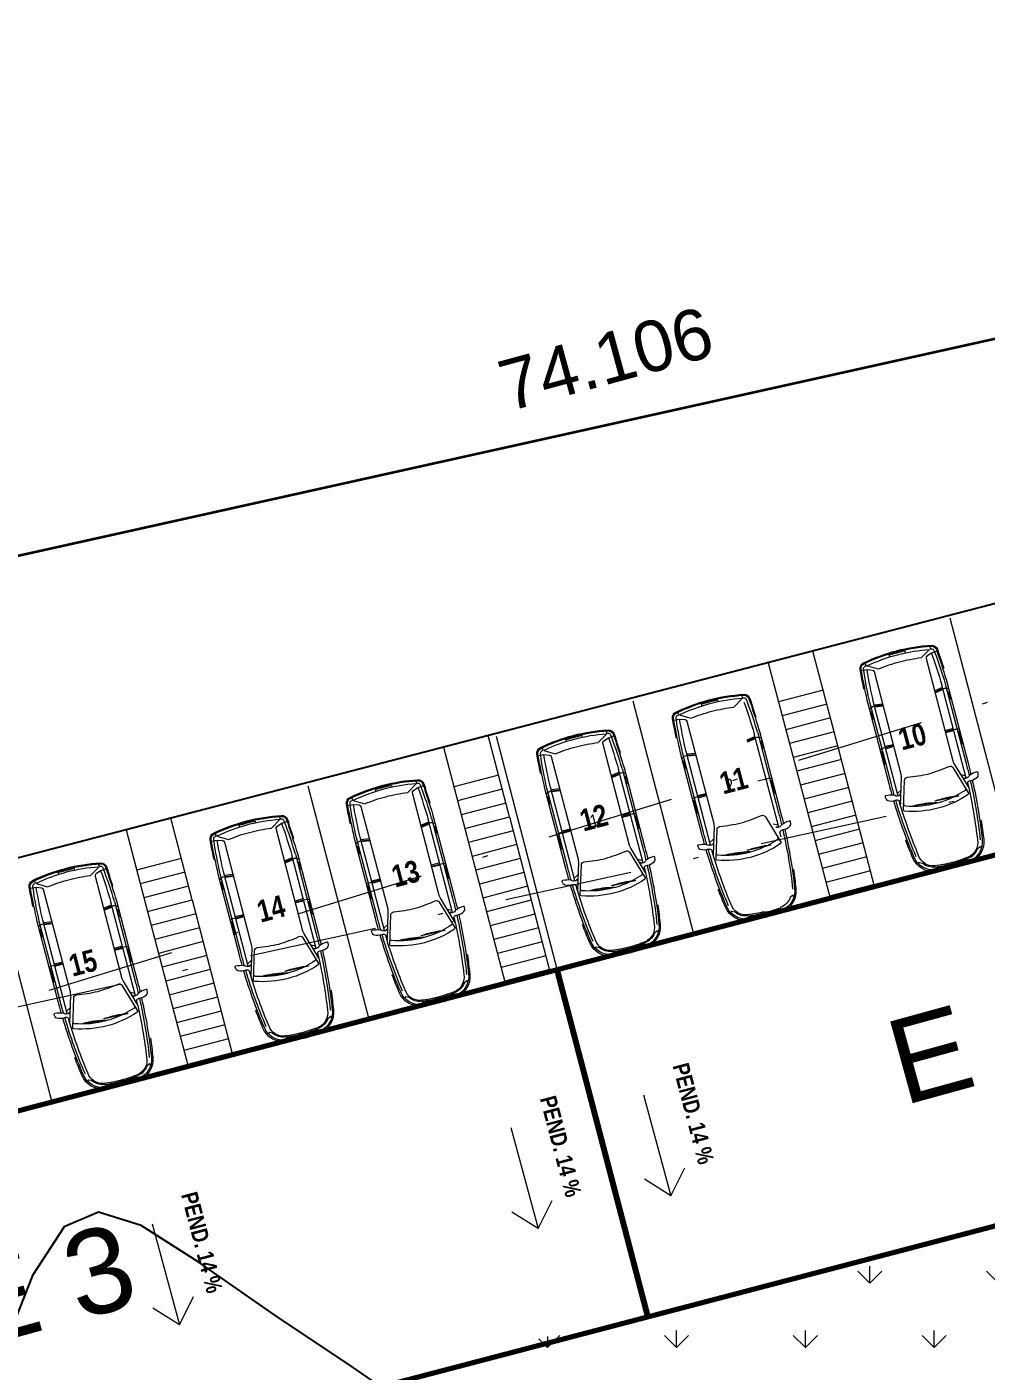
# Model space of a CAD drawing. Header units: metres. Extents: x -899 to -730, y -240 to 6.
# Drawn here: x -796.08 to -777.37, y -160.13 to -133.9 of the extents above; entities that cross this region are included whole.
import ezdxf

# ---------------------------------------------------------------- set-up
doc = ezdxf.new("R2010")
doc.units = ezdxf.units.M
doc.header["$LTSCALE"] = 5
doc.header["$MEASUREMENT"] = 0
doc.linetypes.add('DASHDOT', pattern=[1, 0.5, -0.25, 0, -0.25])
doc.linetypes.add('HIDDEN', pattern=[0.375, 0.25, -0.125])
for name, color, linetype, lineweight in [('A-ANNO-TEXT', 3, 'Continuous', 18), ('A-AREA-PATT', 8, 'Continuous', 18), ('A-FLOR-OVHD', 3, 'HIDDEN', 18), ('U-ANNO-NOTE', 7, 'Continuous', 35), ('U-PARK-MNR', 255, 'Continuous', 13)]:
    doc.layers.add(name, color=color, linetype=linetype, lineweight=lineweight)
for name, color, linetype in [('U-BLDG', 7, 'Continuous'), ('U-GREN', 60, 'Continuous'), ('U-PROP', 1, 'Continuous'), ('U-STRT', 4, 'Continuous'), ('U-TOPO-CURV', 8, 'Continuous')]:
    doc.layers.add(name, color=color, linetype=linetype)
doc.styles.add('E-ARIAL', font='arial.ttf')
doc.styles.add('E-ROMANS', font='romans.shx', dxfattribs={"width": 0.8})

msp = doc.modelspace()

# ---------------------------------------------------------------- hatches: boundary and pattern name
at = {"layer": 'A-AREA-PATT', "linetype": 'DASHDOT'}
h = msp.add_hatch(dxfattribs=at)
h.set_pattern_fill('GRASS', color=256, scale=0.07, style=0)
h.set_pattern_definition([(90, (-133.418, 0), (-1.257235, 1.257235), [0.333375, -2.181095]), (45, (-133.418, 0), (-1.257236, 1.257236), [0.333375, -1.444625]), (135, (-133.418, 0), (-1.257236, -1.257236), [0.333375, -1.444625])])
edge = h.paths.add_edge_path()
edge.add_line((-752.312, -173.159), (-752.517, -173.21))
edge.add_line((-752.517, -173.21), (-757.708, -152.193))
edge.add_line((-757.708, -152.193), (-802.73, -163.774))
edge.add_line((-802.73, -163.774), (-805.665, -152.562))
edge.add_line((-805.665, -152.562), (-808.244, -153.233))
edge.add_line((-808.244, -153.233), (-805.308, -164.449))
edge.add_line((-805.308, -164.449), (-831.621, -171.338))
edge.add_line((-831.621, -171.338), (-825.452, -194.9))
edge.add_line((-825.452, -194.9), (-799.139, -188.011))
edge.add_line((-799.139, -188.011), (-796.191, -199.272))
edge.add_line((-796.191, -199.272), (-793.772, -198.638))
edge.add_line((-793.772, -198.638), (-796.735, -187.32))
edge.add_line((-796.735, -187.32), (-751.702, -175.53))
edge.add_line((-751.702, -175.53), (-752.313, -173.157))

# ---------------------------------------------------------------- linework, layer by layer
at = {"layer": 'A-ANNO-TEXT', "linetype": 'DASHDOT'}
for p, q in [((-784.05, -154.738, 8.83), (-783.518, -156.707, 8.83)), ((-786.64, -155.376, 8.83), (-786.107, -157.345, 8.83)), ((-783.518, -156.707, 8.83), (-783.244, -156.158, 8.83)), ((-783.518, -156.707, 8.83), (-784.034, -156.384, 8.83)), ((-786.107, -157.345, 8.83), (-785.833, -156.796, 8.83)), ((-786.107, -157.345, 8.83), (-786.623, -157.022, 8.83)), ((-793.64, -157.251, 8.83), (-793.108, -159.22, 8.83)), ((-793.108, -159.22, 8.83), (-793.624, -158.897, 8.83)), ((-793.108, -159.22, 8.83), (-792.834, -158.671, 8.83))]:
    msp.add_line(p, q, dxfattribs=at)
at = {"layer": 'A-FLOR-OVHD', "linetype": 'DASHDOT'}
for p, q in [((-749.381, -138.506, 8.83), (-844.468, -167.672, 8.83)), ((-846.519, -164.04, 8.83), (-748.295, -142.493, 8.83))]:
    msp.add_line(p, q, dxfattribs=at)
at = {"layer": 'U-BLDG', "const_width": 0.1, "elevation": 8.83}
for points in [[(-767.013, -147.394), (-765.241, -154.166), (-783.959, -159.066), (-785.732, -152.294)], [(-785.747, -152.298), (-783.975, -159.07), (-802.693, -163.971), (-804.466, -157.199)]]:
    msp.add_lwpolyline(points, close=True, dxfattribs=at)
at = {"layer": 'U-GREN', "ltscale": 15, "elevation": 8.83}
msp.add_lwpolyline([(-752.323, -173.162), (-752.517, -173.21), (-757.338, -154.47), (-757.145, -154.42), (-757.725, -152.198), (-802.693, -163.971), (-805.665, -152.562), (-808.244, -153.233), (-805.258, -164.642), (-831.458, -171.502), (-830.878, -173.762), (-830.684, -173.712), (-825.885, -192.457), (-826.078, -192.507), (-825.452, -194.9), (-799.139, -188.011), (-796.198, -199.244), (-793.78, -198.61), (-796.735, -187.32), (-751.702, -175.53), (-752.323, -173.162)], dxfattribs=at)
at = {"layer": 'U-PARK-MNR'}
for p, q in [((-781.616, -146.306, 8.83), (-781.203, -147.883, 8.83)), ((-780.332, -147.656, 8.83), (-780.745, -146.079, 8.83)), ((-786.668, -149.314, 8.83), (-787.084, -147.728, 8.83)), ((-781.203, -147.883, 8.83), (-780.412, -150.902, 8.83)), ((-779.542, -150.674, 8.83), (-780.332, -147.656, 8.83)), ((-787.955, -147.955, 8.83), (-787.539, -149.542, 8.83)), ((-792.86, -150.935, 8.83), (-793.278, -149.339, 8.83)), ((-787.539, -149.542, 8.83), (-786.668, -149.314, 8.83)), ((-794.149, -149.566, 8.83), (-793.73, -151.163, 8.83)), ((-793.73, -151.163, 8.83), (-792.86, -150.935, 8.83)), ((-793.73, -151.163, 8.83), (-792.94, -154.182, 8.83))]:
    msp.add_line(p, q, dxfattribs=at)
at = {"layer": 'U-PARK-MNR', "elevation": 8.83}
for points in [[(-778.072, -145.431), (-776.881, -149.977)], [(-780.545, -146.843), (-781.415, -147.071)], [(-778.373, -146.854), (-778.218, -146.787)], [(-778.363, -146.893), (-778.207, -146.826)], [(-777.754, -148.559), (-778.231, -146.736)], [(-784.263, -147.051), (-783.073, -151.598)], [(-779.084, -148.907), (-779.561, -147.084)], [(-780.474, -147.114), (-781.344, -147.342)], [(-779.38, -147.117), (-779.548, -147.136)], [(-779.37, -147.156), (-779.538, -147.175)], [(-780.403, -147.385), (-781.274, -147.613)], [(-778.008, -147.588), (-778.168, -147.636)], [(-785.53, -153.069), (-785.657, -152.585), (-786.923, -147.748)], [(-782.032, -147.812), (-781.877, -147.745)], [(-782.022, -147.851), (-781.867, -147.785)], [(-781.414, -149.517), (-781.891, -147.694)], [(-780.332, -147.656), (-781.203, -147.883)], [(-777.996, -147.635), (-778.159, -147.673)], [(-782.744, -149.865), (-783.221, -148.042)], [(-783.04, -148.075), (-783.208, -148.094)], [(-783.029, -148.114), (-783.197, -148.133)], [(-780.261, -147.926), (-781.132, -148.154)], [(-779.338, -147.937), (-779.175, -147.899)], [(-779.326, -147.984), (-779.166, -147.937)], [(-784.061, -150.21), (-784.538, -148.387)], [(-780.19, -148.197), (-781.061, -148.425)], [(-786.881, -148.502), (-787.752, -148.73)], [(-784.68, -148.505), (-784.525, -148.439)], [(-784.67, -148.544), (-784.514, -148.478)], [(-780.119, -148.468), (-780.99, -148.696)], [(-777.862, -148.49), (-777.767, -148.51)], [(-790.6, -148.71), (-789.409, -153.257)], [(-786.81, -148.773), (-787.681, -149.001)], [(-785.391, -150.558), (-785.868, -148.735)], [(-785.687, -148.768), (-785.855, -148.787)], [(-785.677, -148.808), (-785.845, -148.826)], [(-782.998, -148.895), (-782.835, -148.857)], [(-782.986, -148.942), (-782.825, -148.895)], [(-780.048, -148.739), (-780.919, -148.967)], [(-779.024, -148.794), (-779.097, -148.859)], [(-786.739, -149.044), (-787.61, -149.272)], [(-779.977, -149.01), (-780.848, -149.238)], [(-788.395, -149.477), (-788.24, -149.411)], [(-788.385, -149.516), (-788.23, -149.45)], [(-787.776, -151.182), (-788.254, -149.36)], [(-786.668, -149.314), (-785.878, -152.333)], [(-784.315, -149.24), (-784.475, -149.287)], [(-784.303, -149.286), (-784.466, -149.324)], [(-781.521, -149.448), (-781.426, -149.468)], [(-779.906, -149.281), (-780.777, -149.509)], [(-789.106, -151.531), (-789.584, -149.708)], [(-787.539, -149.542), (-786.749, -152.561)], [(-786.597, -149.585), (-787.468, -149.813)], [(-785.646, -149.588), (-785.483, -149.55)], [(-785.633, -149.635), (-785.473, -149.588)], [(-781.363, -149.707), (-781.389, -149.611)], [(-779.836, -149.552), (-780.706, -149.78)], [(-789.402, -149.741), (-789.57, -149.76)], [(-789.392, -149.78), (-789.56, -149.799)], [(-786.527, -149.856), (-787.397, -150.084)], [(-782.684, -149.752), (-782.756, -149.817)], [(-779.765, -149.822), (-780.635, -150.05)], [(-793.072, -150.123), (-793.943, -150.351)], [(-791.056, -150.174), (-790.9, -150.108)], [(-791.045, -150.213), (-790.89, -150.147)], [(-790.437, -151.879), (-790.914, -150.056)], [(-788.03, -150.212), (-788.191, -150.259)], [(-786.456, -150.127), (-787.326, -150.355)], [(-784.169, -150.141), (-784.074, -150.162)], [(-779.694, -150.093), (-780.564, -150.321)], [(-796.791, -150.331), (-795.6, -154.878)], [(-793.002, -150.394), (-793.872, -150.622)], [(-791.767, -152.227), (-792.244, -150.405)], [(-792.063, -150.438), (-792.231, -150.456)], [(-792.052, -150.477), (-792.22, -150.495)], [(-788.018, -150.259), (-788.181, -150.297)], [(-786.385, -150.398), (-787.255, -150.626)], [(-785.331, -150.445), (-785.404, -150.51)], [(-779.623, -150.364), (-780.493, -150.592)], [(-792.931, -150.665), (-793.801, -150.892)], [(-789.361, -150.561), (-789.198, -150.523)], [(-789.348, -150.607), (-789.188, -150.56)], [(-786.314, -150.669), (-787.184, -150.897)], [(-779.552, -150.635), (-780.423, -150.863)], [(-794.587, -151.098), (-794.431, -151.032)], [(-793.968, -152.803), (-794.445, -150.981)], [(-792.86, -150.935), (-792.07, -153.954)], [(-790.69, -150.909), (-790.851, -150.956)], [(-790.678, -150.956), (-790.841, -150.993)], [(-786.243, -150.94), (-787.114, -151.168)], [(-794.576, -151.137), (-794.421, -151.071)], [(-792.789, -151.206), (-793.659, -151.434)], [(-792.021, -151.257), (-791.858, -151.22)], [(-792.009, -151.304), (-791.848, -151.257)], [(-787.884, -151.114), (-787.789, -151.134)], [(-786.172, -151.211), (-787.043, -151.438)], [(-795.298, -153.152), (-795.775, -151.329)], [(-795.594, -151.362), (-795.762, -151.381)], [(-795.583, -151.401), (-795.751, -151.42)], [(-792.718, -151.477), (-793.589, -151.705)], [(-789.046, -151.418), (-789.119, -151.483)], [(-786.101, -151.481), (-786.972, -151.709)], [(-792.647, -151.748), (-793.518, -151.976)], [(-790.544, -151.81), (-790.449, -151.831)], [(-786.03, -151.752), (-786.901, -151.98)], [(-794.221, -151.833), (-794.382, -151.88)], [(-794.209, -151.88), (-794.372, -151.918)], [(-792.576, -152.019), (-793.447, -152.247)], [(-785.959, -152.023), (-786.83, -152.251)], [(-795.552, -152.182), (-795.389, -152.144)], [(-795.54, -152.228), (-795.379, -152.181)], [(-792.505, -152.29), (-793.376, -152.518)], [(-791.707, -152.115), (-791.78, -152.179)], [(-785.888, -152.294), (-786.759, -152.522)], [(-792.434, -152.561), (-793.305, -152.789)], [(-794.075, -152.735), (-793.98, -152.755)], [(-792.363, -152.831), (-793.234, -153.059)], [(-795.238, -153.039), (-795.311, -153.104)], [(-793.918, -152.994), (-793.943, -152.898)], [(-792.292, -153.102), (-793.163, -153.33)], [(-795.248, -153.342), (-795.273, -153.246)], [(-792.221, -153.373), (-793.092, -153.601)], [(-792.151, -153.644), (-793.021, -153.872)], [(-792.08, -153.915), (-792.95, -154.143)]]:
    msp.add_lwpolyline(points, dxfattribs=at)
for points in [[(-779.813, -146.51), (-779.825, -146.44, -0.33391), (-779.759, -146.311, -0.049233), (-779.115, -146.073, -0.049233), (-778.437, -145.965, -0.33391), (-778.317, -146.045), (-778.293, -146.112)], [(-779.2, -148.89, -0.004497), (-779.26, -148.668), (-779.668, -147.112, -0.008757), (-779.793, -146.507), (-779.806, -146.436, -0.33391), (-779.751, -146.329, -0.049233), (-779.11, -146.092, -0.049233), (-778.436, -145.985, -0.33391), (-778.336, -146.052), (-778.312, -146.119, -0.008757), (-778.125, -146.708), (-777.718, -148.264, -0.004497), (-777.661, -148.487)], [(-778.465, -145.989), (-778.458, -146.039, -0.001846), (-778.433, -146.037, -0.337483), (-778.383, -146.07, -0.000346), (-778.372, -146.098, -0.024357), (-778.163, -146.719)], [(-779.629, -147.103, -0.024357), (-779.751, -146.459, -0.000346), (-779.756, -146.429, -0.337483), (-779.728, -146.376, -0.001846), (-779.705, -146.365), (-779.724, -146.319)], [(-779.248, -146.194), (-779.26, -146.156, -0.011619), (-779.105, -146.112, -0.011619), (-778.949, -146.075), (-778.941, -146.114)], [(-778.325, -146.081), (-778.431, -146.119), (-778.522, -146.18, 0.318175), (-778.538, -146.224), (-778.015, -148.221, 0.07261), (-777.993, -148.274), (-777.704, -148.749)], [(-778.431, -146.119, -0.013486), (-778.231, -146.739)], [(-778.293, -146.113, -0.004489), (-778.194, -146.414), (-778.214, -146.42)], [(-779.732, -146.818), (-779.751, -146.822, -0.004489), (-779.813, -146.511)], [(-779.035, -149.097), (-779.016, -148.542, 0.07261), (-779.022, -148.485), (-779.545, -146.487, 0.318175), (-779.581, -146.457), (-779.689, -146.448), (-779.8, -146.468)], [(-779.561, -147.087, -0.013486), (-779.689, -146.448)], [(-778.368, -146.873), (-778.212, -146.807, -0.193782), (-778.097, -146.816)], [(-778.164, -146.718), (-777.756, -148.274, -0.004782), (-777.697, -148.511)], [(-783.472, -147.468), (-783.485, -147.398, -0.33391), (-783.419, -147.27, -0.049233), (-782.775, -147.031, -0.049233), (-782.097, -146.923, -0.33391), (-781.976, -147.003), (-781.953, -147.071)], [(-782.859, -149.848, -0.004497), (-782.92, -149.626), (-783.327, -148.07, -0.008757), (-783.453, -147.465), (-783.465, -147.394, -0.33391), (-783.41, -147.287, -0.049233), (-782.77, -147.051, -0.049233), (-782.096, -146.943, -0.33391), (-781.995, -147.01), (-781.971, -147.077, -0.008757), (-781.784, -147.666), (-781.377, -149.222, -0.004497), (-781.321, -149.445)], [(-782.907, -147.152), (-782.919, -147.114, -0.011619), (-782.765, -147.07, -0.011619), (-782.608, -147.033), (-782.6, -147.072)], [(-781.823, -147.677, 0.024357), (-782.032, -147.056, 0.000346), (-782.042, -147.028, 0.337483), (-782.093, -146.995, 0.001846), (-782.118, -146.997), (-782.124, -146.947)], [(-782.091, -147.077, -0.013486), (-781.89, -147.697)], [(-781.873, -147.378), (-781.854, -147.372, 0.004489), (-781.952, -147.071)], [(-779.158, -148.893, -0.004782), (-779.222, -148.658), (-779.629, -147.102)], [(-778.045, -147.014), (-778.05, -147.015, -0.414214), (-778.068, -147.005), (-778.098, -146.889, -0.414214), (-778.088, -146.87), (-778.083, -146.869)], [(-783.288, -148.061, -0.024357), (-783.41, -147.417, -0.000346), (-783.415, -147.388, -0.337483), (-783.387, -147.334, -0.001846), (-783.365, -147.323), (-783.383, -147.277)], [(-779.375, -147.137), (-779.543, -147.155, 0.193782), (-779.64, -147.219)], [(-779.588, -147.418), (-779.583, -147.417, 0.414214), (-779.572, -147.398), (-779.603, -147.282, 0.414214), (-779.621, -147.272), (-779.626, -147.273)], [(-786.12, -148.162), (-786.132, -148.091, -0.33391), (-786.067, -147.963, -0.049233), (-785.423, -147.724, -0.049233), (-784.744, -147.617, -0.33391), (-784.624, -147.696), (-784.6, -147.764)], [(-783.391, -147.776), (-783.411, -147.78, -0.004489), (-783.472, -147.469)], [(-783.46, -147.426), (-783.349, -147.406), (-783.24, -147.416, -0.318175), (-783.205, -147.445), (-782.682, -149.443, -0.07261), (-782.675, -149.5), (-782.694, -150.055), (-782.719, -149.959)], [(-783.22, -148.045, -0.013486), (-783.349, -147.406)], [(-778.164, -147.654), (-778.002, -147.612, -0.092017), (-777.892, -147.6)], [(-785.507, -150.541, -0.004497), (-785.568, -150.319), (-785.975, -148.763, -0.008757), (-786.1, -148.158), (-786.113, -148.088, -0.33391), (-786.058, -147.981, -0.049233), (-785.418, -147.744, -0.049233), (-784.743, -147.637, -0.33391), (-784.643, -147.703), (-784.619, -147.77, -0.008757), (-784.432, -148.359), (-784.025, -149.915, -0.004497), (-783.968, -150.138)], [(-785.555, -147.846), (-785.567, -147.807, -0.011619), (-785.412, -147.763, -0.011619), (-785.256, -147.726), (-785.248, -147.765)], [(-784.036, -150.304), (-784.011, -150.4), (-784.3, -149.925, -0.07261), (-784.322, -149.872), (-784.845, -147.875, -0.318175), (-784.829, -147.832), (-784.738, -147.77), (-784.632, -147.733)], [(-784.47, -148.371, 0.024357), (-784.679, -147.749, 0.000346), (-784.69, -147.721, 0.337483), (-784.74, -147.688, 0.001846), (-784.766, -147.69), (-784.772, -147.641)], [(-784.738, -147.77, -0.013486), (-784.538, -148.39)], [(-784.521, -148.072), (-784.502, -148.066, 0.004489), (-784.6, -147.764)], [(-782.027, -147.831), (-781.872, -147.765, -0.193782), (-781.756, -147.774)], [(-781.823, -147.676), (-781.416, -149.232, -0.004782), (-781.356, -149.469)], [(-781.704, -147.972), (-781.709, -147.973, -0.414214), (-781.727, -147.963), (-781.758, -147.847, -0.414214), (-781.747, -147.828), (-781.742, -147.827)], [(-777.816, -147.889), (-777.821, -147.89, -0.414214), (-777.839, -147.879), (-777.897, -147.658, -0.414214), (-777.886, -147.64), (-777.881, -147.639)], [(-786.107, -148.119), (-785.997, -148.1), (-785.888, -148.109, -0.318175), (-785.852, -148.138), (-785.329, -150.136, -0.07261), (-785.323, -150.193), (-785.342, -150.749), (-785.367, -150.653)], [(-785.936, -148.754, -0.024357), (-786.058, -148.11, -0.000346), (-786.063, -148.081, -0.337483), (-786.035, -148.027, -0.001846), (-786.012, -148.016), (-786.031, -147.97)], [(-785.868, -148.739, -0.013486), (-785.997, -148.1)], [(-783.299, -148.177, -0.193782), (-783.202, -148.113), (-783.034, -148.095)], [(-782.817, -149.851, -0.004782), (-782.881, -149.616), (-783.288, -148.06)], [(-779.434, -148.004, -0.092017), (-779.332, -147.96), (-779.171, -147.918)], [(-779.424, -148.042), (-779.419, -148.041, -0.414214), (-779.401, -148.052), (-779.343, -148.273, -0.414214), (-779.354, -148.292), (-779.359, -148.293)], [(-786.039, -148.469), (-786.058, -148.473, -0.004489), (-786.12, -148.162)], [(-784.471, -148.37), (-784.063, -149.925, -0.004782), (-784.004, -150.162)], [(-783.247, -148.376), (-783.242, -148.375, 0.414214), (-783.231, -148.356), (-783.262, -148.24, 0.414214), (-783.28, -148.23), (-783.285, -148.231)], [(-778.305, -149.146, -0.081313), (-778.959, -149.203, -0.39897), (-778.977, -149.183), (-778.958, -148.6, -0.386285), (-778.901, -148.542, 0.028833), (-778.487, -148.474, 0.028833), (-778.092, -148.33, -0.386285), (-778.015, -148.353), (-777.712, -148.851, -0.39897), (-777.718, -148.878, -0.085834), (-778.305, -149.146)], [(-789.835, -149.134), (-789.847, -149.064, -0.33391), (-789.782, -148.935, -0.049233), (-789.138, -148.697, -0.049233), (-788.459, -148.589, -0.33391), (-788.339, -148.669), (-788.315, -148.736)], [(-789.222, -151.514, -0.004497), (-789.283, -151.292), (-789.69, -149.736, -0.008757), (-789.815, -149.131), (-789.828, -149.06, -0.33391), (-789.773, -148.953, -0.049233), (-789.133, -148.716, -0.049233), (-788.458, -148.609, -0.33391), (-788.358, -148.676), (-788.334, -148.743, -0.008757), (-788.147, -149.332), (-787.74, -150.888, -0.004497), (-787.684, -151.111)], [(-788.186, -149.343, 0.024357), (-788.395, -148.722, 0.000346), (-788.405, -148.694, 0.337483), (-788.455, -148.661, 0.001846), (-788.481, -148.663), (-788.487, -148.613)], [(-784.675, -148.524), (-784.52, -148.458, -0.193782), (-784.404, -148.467)], [(-784.352, -148.665), (-784.357, -148.667, -0.414214), (-784.375, -148.656), (-784.405, -148.54, -0.414214), (-784.395, -148.522), (-784.39, -148.52)], [(-781.823, -148.612), (-781.661, -148.57, -0.092017), (-781.551, -148.558)], [(-781.475, -148.847), (-781.48, -148.848, -0.414214), (-781.498, -148.838), (-781.556, -148.616, -0.414214), (-781.546, -148.598), (-781.541, -148.597)], [(-777.635, -148.597, -0.030512), (-777.443, -149.759, -0.333012), (-777.686, -150.173, -0.035089), (-778.013, -150.283, -0.035089), (-778.353, -150.347, -0.333012), (-778.767, -150.106, -0.030512), (-779.169, -148.999)], [(-777.729, -148.653), (-777.704, -148.749, -0.024392), (-777.536, -149.764, -0.355184), (-777.714, -150.098, -0.035364), (-778.033, -150.206)], [(-777.725, -148.688, 0.000174), (-777.729, -148.673, -0.346455), (-777.702, -148.617), (-777.695, -148.614, -0.073812), (-777.667, -148.605, 0.148415), (-777.535, -148.538, 0.230944), (-777.519, -148.497), (-777.523, -148.454, 0.474401), (-777.549, -148.437, 0.077882), (-777.686, -148.503, 0.179061), (-777.706, -148.524, -0.20076), (-777.734, -148.551), (-777.771, -148.565, -0.386037), (-777.808, -148.55)], [(-777.674, -148.606, -0.030527), (-777.482, -149.764)], [(-789.27, -148.818), (-789.282, -148.78, -0.011619), (-789.128, -148.736, -0.011619), (-788.971, -148.699), (-788.963, -148.738)], [(-787.751, -151.277), (-787.726, -151.373), (-788.015, -150.898, -0.07261), (-788.037, -150.845), (-788.56, -148.847, -0.318175), (-788.544, -148.804), (-788.453, -148.743), (-788.348, -148.705)], [(-788.453, -148.743, -0.013486), (-788.253, -149.363)], [(-788.236, -149.044), (-788.217, -149.038, 0.004489), (-788.315, -148.737)], [(-785.947, -148.871, -0.193782), (-785.85, -148.807), (-785.682, -148.788)], [(-785.465, -150.545, -0.004782), (-785.529, -150.309), (-785.936, -148.753)], [(-785.895, -149.069), (-785.89, -149.068, 0.414214), (-785.879, -149.05), (-785.91, -148.934, 0.414214), (-785.928, -148.923), (-785.933, -148.924)], [(-783.094, -148.962, -0.092017), (-782.992, -148.918), (-782.83, -148.876)], [(-779.041, -148.873, -0.386037), (-779.067, -148.904), (-779.106, -148.91, -0.20076), (-779.143, -148.9, 0.179061), (-779.171, -148.892, 0.077882), (-779.323, -148.901, 0.474401), (-779.337, -148.929), (-779.319, -148.969, 0.230944), (-779.286, -148.997, 0.148415), (-779.137, -148.99, -0.073812), (-779.109, -148.984), (-779.101, -148.984, -0.346455), (-779.05, -149.019, 0.000174), (-779.046, -149.034)], [(-778.01, -148.932, -0.047678), (-778.331, -149.049)], [(-777.769, -148.758, -0.399668), (-777.778, -148.798, -0.029207), (-777.958, -148.905)], [(-777.751, -148.727, -0.000015), (-777.751, -148.729)], [(-789.754, -149.442), (-789.773, -149.446, -0.004489), (-789.835, -149.135)], [(-789.822, -149.091), (-789.712, -149.072), (-789.603, -149.081, -0.318175), (-789.567, -149.111), (-789.044, -151.109, -0.07261), (-789.038, -151.166), (-789.057, -151.721), (-789.082, -151.625)], [(-789.651, -149.727, -0.024357), (-789.773, -149.083, -0.000346), (-789.778, -149.053, -0.337483), (-789.75, -149, -0.001846), (-789.727, -148.989), (-789.746, -148.943)], [(-789.583, -149.711, -0.013486), (-789.712, -149.072)], [(-783.018, -149.251), (-783.013, -149.25, 0.414214), (-783.002, -149.231), (-783.06, -149.01, 0.414214), (-783.079, -148.999), (-783.084, -149)], [(-778.73, -150.091, -0.030527), (-779.131, -148.988)], [(-778.034, -150.206, -0.035364), (-778.365, -150.268, -0.355184), (-778.684, -150.065, -0.024392), (-779.035, -149.097), (-779.06, -149.001)], [(-779.003, -149.057, -0.000015), (-779.004, -149.055)], [(-778.33, -149.049, -0.086771), (-778.946, -149.104, -0.399668), (-778.974, -149.073)], [(-792.496, -149.831), (-792.508, -149.76, -0.33391), (-792.442, -149.632, -0.049233), (-791.798, -149.394, -0.049233), (-791.12, -149.286, -0.33391), (-791, -149.365), (-790.976, -149.433)], [(-791.883, -152.21, -0.004497), (-791.943, -151.988), (-792.35, -150.432, -0.008757), (-792.476, -149.827), (-792.488, -149.757, -0.33391), (-792.433, -149.65, -0.049233), (-791.793, -149.413, -0.049233), (-791.119, -149.306, -0.33391), (-791.018, -149.372), (-790.995, -149.44, -0.008757), (-790.807, -150.029), (-790.4, -151.584, -0.004497), (-790.344, -151.808)], [(-791.93, -149.515), (-791.942, -149.476, -0.011619), (-791.788, -149.432, -0.011619), (-791.632, -149.395), (-791.623, -149.434)], [(-790.412, -151.973), (-790.387, -152.069), (-790.675, -151.595, -0.07261), (-790.698, -151.541), (-791.221, -149.544, -0.318175), (-791.204, -149.501), (-791.114, -149.439), (-791.008, -149.402)], [(-790.846, -150.04, 0.024357), (-791.055, -149.419, 0.000346), (-791.065, -149.39, 0.337483), (-791.116, -149.357, 0.001846), (-791.141, -149.359), (-791.147, -149.31)], [(-791.114, -149.439, -0.013486), (-790.913, -150.06)], [(-790.896, -149.741), (-790.877, -149.735, 0.004489), (-790.976, -149.433)], [(-788.39, -149.497), (-788.235, -149.431, -0.193782), (-788.119, -149.439)], [(-788.186, -149.342), (-787.779, -150.898, -0.004782), (-787.719, -151.135)], [(-784.471, -149.305), (-784.309, -149.263, -0.092017), (-784.199, -149.251)], [(-784.123, -149.54), (-784.128, -149.541, -0.414214), (-784.146, -149.531), (-784.204, -149.309, -0.414214), (-784.193, -149.291), (-784.188, -149.29)], [(-781.964, -150.104, -0.081313), (-782.619, -150.161, -0.39897), (-782.637, -150.141), (-782.617, -149.558, -0.386285), (-782.561, -149.5, 0.028833), (-782.146, -149.432, 0.028833), (-781.752, -149.288, -0.386285), (-781.674, -149.311), (-781.371, -149.81, -0.39897), (-781.377, -149.836, -0.085834), (-781.965, -150.104)], [(-781.385, -149.646, 0.000174), (-781.388, -149.632, -0.346455), (-781.362, -149.576), (-781.355, -149.572, -0.073812), (-781.327, -149.563, 0.148415), (-781.194, -149.496, 0.230944), (-781.179, -149.455), (-781.183, -149.412, 0.474401), (-781.208, -149.395, 0.077882), (-781.345, -149.461, 0.179061), (-781.365, -149.482, -0.20076), (-781.393, -149.509), (-781.43, -149.523, -0.386037), (-781.468, -149.508)], [(-777.494, -149.389), (-777.461, -149.384, -0.008677), (-777.413, -149.756, -0.333012), (-777.674, -150.2, -0.035089), (-778.006, -150.312)], [(-792.311, -150.423, -0.024357), (-792.433, -149.779, -0.000346), (-792.438, -149.75, -0.337483), (-792.411, -149.696, -0.001846), (-792.388, -149.685), (-792.406, -149.639)], [(-789.18, -151.517, -0.004782), (-789.244, -151.282), (-789.651, -149.726)], [(-788.067, -149.638), (-788.072, -149.639, -0.414214), (-788.09, -149.629), (-788.121, -149.512, -0.414214), (-788.11, -149.494), (-788.105, -149.493)], [(-785.741, -149.655, -0.092017), (-785.639, -149.611), (-785.478, -149.569)], [(-785.666, -149.944), (-785.661, -149.943, 0.414214), (-785.65, -149.925), (-785.708, -149.703, 0.414214), (-785.726, -149.692), (-785.731, -149.694)], [(-781.295, -149.555, -0.030512), (-781.102, -150.717, -0.333012), (-781.345, -151.131, -0.035089), (-781.673, -151.241, -0.035089), (-782.012, -151.305, -0.333012), (-782.427, -151.064, -0.030512), (-782.828, -149.957)], [(-781.428, -149.716, -0.399668), (-781.437, -149.756, -0.029207), (-781.617, -149.863)], [(-781.411, -149.685, -0.000015), (-781.411, -149.687)], [(-781.333, -149.564, -0.030527), (-781.142, -150.722)], [(-792.414, -150.138), (-792.434, -150.142, -0.004489), (-792.495, -149.831)], [(-792.483, -149.788), (-792.372, -149.769), (-792.263, -149.778, -0.318175), (-792.228, -149.808), (-791.705, -151.805, -0.07261), (-791.698, -151.862), (-791.717, -152.418), (-791.742, -152.322)], [(-792.243, -150.408, -0.013486), (-792.372, -149.769)], [(-789.662, -149.843, -0.193782), (-789.565, -149.779), (-789.397, -149.761)], [(-789.61, -150.042), (-789.605, -150.041, 0.414214), (-789.594, -150.022), (-789.625, -149.906, 0.414214), (-789.643, -149.896), (-789.648, -149.897)], [(-784.612, -150.797, -0.081313), (-785.266, -150.855, -0.39897), (-785.285, -150.834), (-785.265, -150.251, -0.386285), (-785.209, -150.193, 0.028833), (-784.794, -150.125, 0.028833), (-784.399, -149.981, -0.386285), (-784.322, -150.004), (-784.019, -150.503, -0.39897), (-784.025, -150.53, -0.085834), (-784.612, -150.797)], [(-782.39, -151.049, -0.030527), (-782.79, -149.946, -0.148415), (-782.938, -149.953, -0.230944), (-782.972, -149.925), (-782.989, -149.885, -0.474401), (-782.975, -149.857, -0.077882), (-782.823, -149.848)], [(-782.83, -149.85, -0.179061), (-782.803, -149.858, 0.20076), (-782.765, -149.868), (-782.726, -149.862, 0.386037), (-782.7, -149.831)], [(-782.797, -149.948, -0.073812), (-782.768, -149.942), (-782.76, -149.942, -0.346455), (-782.709, -149.977, 0.000174), (-782.705, -149.992)], [(-781.67, -149.89, -0.047678), (-781.99, -150.007)], [(-778.006, -150.312, -0.035089), (-778.349, -150.377, -0.333012), (-778.795, -150.118, -0.008677), (-778.935, -149.77), (-778.904, -149.758)], [(-777.737, -150.193), (-777.716, -150.12, 0.001094), (-777.707, -150.116, 0.204341), (-777.532, -149.936, -0.121962), (-777.529, -149.932), (-777.483, -149.892, -0.526865), (-777.467, -149.896), (-777.458, -149.921)], [(-796.027, -150.755), (-796.039, -150.685, -0.33391), (-795.973, -150.556, -0.049233), (-795.329, -150.318, -0.049233), (-794.651, -150.21, -0.33391), (-794.531, -150.29), (-794.507, -150.357)], [(-795.414, -153.135, -0.004497), (-795.474, -152.913), (-795.881, -151.357, -0.008757), (-796.007, -150.752), (-796.019, -150.681, -0.33391), (-795.964, -150.574, -0.049233), (-795.324, -150.337, -0.049233), (-794.65, -150.23, -0.33391), (-794.549, -150.296), (-794.526, -150.364, -0.008757), (-794.338, -150.953), (-793.931, -152.509, -0.004497), (-793.875, -152.732)], [(-794.377, -150.964, 0.024357), (-794.586, -150.343, 0.000346), (-794.596, -150.315, 0.337483), (-794.647, -150.282, 0.001846), (-794.672, -150.283), (-794.678, -150.234)], [(-791.051, -150.193), (-790.895, -150.127, -0.193782), (-790.779, -150.136)], [(-790.846, -150.039), (-790.439, -151.594, -0.004782), (-790.379, -151.831)], [(-790.727, -150.334), (-790.732, -150.336, -0.414214), (-790.751, -150.325), (-790.781, -150.209, -0.414214), (-790.77, -150.191), (-790.765, -150.189)], [(-788.186, -150.278), (-788.024, -150.236, -0.092017), (-787.914, -150.224)], [(-783.942, -150.248, -0.030512), (-783.75, -151.41, -0.333012), (-783.993, -151.824, -0.035089), (-784.32, -151.935, -0.035089), (-784.66, -151.998, -0.333012), (-785.074, -151.757, -0.030512), (-785.476, -150.65)], [(-784.032, -150.339, 0.000174), (-784.036, -150.325, -0.346455), (-784.009, -150.269), (-784.002, -150.265, -0.073812), (-783.974, -150.256, 0.148415), (-783.842, -150.19, 0.230944), (-783.826, -150.149), (-783.83, -150.105, 0.474401), (-783.856, -150.088, 0.077882), (-783.993, -150.155, 0.179061), (-784.013, -150.175, -0.20076), (-784.041, -150.202), (-784.078, -150.216, -0.386037), (-784.115, -150.202)], [(-781.693, -151.164, -0.035364), (-782.024, -151.226, -0.355184), (-782.343, -151.023, -0.024392), (-782.694, -150.055)], [(-782.663, -150.015, -0.000015), (-782.663, -150.013)], [(-781.99, -150.007, -0.086771), (-782.606, -150.062, -0.399668), (-782.633, -150.031)], [(-778.675, -150.239), (-778.679, -150.213, -0.526865), (-778.667, -150.202), (-778.607, -150.214, -0.121962), (-778.603, -150.217, 0.204341), (-778.362, -150.288, 0.001094), (-778.352, -150.287), (-778.298, -150.34)], [(-778.079, -150.252, -0.025368), (-778.32, -150.297)], [(-778.019, -150.262), (-778.077, -150.242, -0.74325), (-778.077, -150.233), (-778.03, -150.221)], [(-778.018, -150.262), (-777.978, -150.216, 0.74325), (-777.983, -150.208), (-778.029, -150.22)], [(-777.747, -150.174, -0.027374), (-778.001, -150.257)], [(-777.743, -150.159, -0.026405), (-777.986, -150.241)], [(-777.739, -150.145, -0.025368), (-777.971, -150.224)], [(-795.461, -150.439), (-795.473, -150.401, -0.011619), (-795.319, -150.357, -0.011619), (-795.163, -150.32), (-795.154, -150.359)], [(-794.539, -150.326), (-794.645, -150.364), (-794.735, -150.425, 0.318175), (-794.752, -150.468), (-794.229, -152.466, 0.07261), (-794.206, -152.519), (-793.918, -152.994, -0.024392), (-793.749, -154.009, -0.355184), (-793.928, -154.343, -0.035364), (-794.247, -154.451)], [(-794.645, -150.364, -0.013486), (-794.444, -150.984)], [(-794.427, -150.665), (-794.408, -150.659, 0.004489), (-794.507, -150.358)], [(-792.322, -150.54, -0.193782), (-792.226, -150.476), (-792.058, -150.457)], [(-791.84, -152.214, -0.004782), (-791.904, -151.978), (-792.312, -150.422)], [(-787.838, -150.513), (-787.843, -150.514, -0.414214), (-787.861, -150.503), (-787.919, -150.282, -0.414214), (-787.908, -150.264), (-787.904, -150.262)], [(-784.011, -150.4, -0.024392), (-783.843, -151.415, -0.355184), (-784.021, -151.749, -0.035364), (-784.341, -151.857)], [(-784.076, -150.409, -0.399668), (-784.085, -150.449, -0.029207), (-784.265, -150.557)], [(-784.059, -150.379, -0.000015), (-784.058, -150.38)], [(-783.981, -150.257, -0.030527), (-783.789, -151.415)], [(-781.665, -151.27, 0.035089), (-781.334, -151.158, 0.333012), (-781.072, -150.714, 0.008677), (-781.12, -150.342), (-781.153, -150.347)], [(-778.058, -150.26, -0.026405), (-778.31, -150.308)], [(-778.037, -150.267, -0.027374), (-778.299, -150.318)], [(-795.945, -151.063), (-795.965, -151.067, -0.004489), (-796.026, -150.756)], [(-794.247, -154.451, -0.035364), (-794.578, -154.513, -0.355184), (-794.897, -154.309, -0.024392), (-795.248, -153.342), (-795.229, -152.787, 0.07261), (-795.236, -152.729), (-795.759, -150.732, 0.318175), (-795.794, -150.702), (-795.903, -150.693), (-796.014, -150.712)], [(-795.842, -151.348, -0.024357), (-795.964, -150.704, -0.000346), (-795.969, -150.674, -0.337483), (-795.941, -150.621, -0.001846), (-795.919, -150.61), (-795.937, -150.564)], [(-795.774, -151.332, -0.013486), (-795.903, -150.693)], [(-792.27, -150.738), (-792.265, -150.737, 0.414214), (-792.255, -150.719), (-792.285, -150.603, 0.414214), (-792.303, -150.592), (-792.308, -150.593)], [(-789.457, -150.628, -0.092017), (-789.355, -150.584), (-789.193, -150.542)], [(-789.381, -150.917), (-789.376, -150.915, 0.414214), (-789.365, -150.897), (-789.423, -150.676, 0.414214), (-789.442, -150.665), (-789.446, -150.666)], [(-785.037, -151.742, -0.030527), (-785.438, -150.639, -0.148415), (-785.586, -150.646, -0.230944), (-785.619, -150.618), (-785.637, -150.578, -0.474401), (-785.623, -150.55, -0.077882), (-785.471, -150.541)], [(-785.478, -150.543, -0.179061), (-785.45, -150.552, 0.20076), (-785.413, -150.561), (-785.374, -150.555, 0.386037), (-785.348, -150.524)], [(-785.444, -150.641, -0.073812), (-785.416, -150.635), (-785.408, -150.635, -0.346455), (-785.357, -150.671, 0.000174), (-785.353, -150.685)], [(-784.341, -151.857, -0.035364), (-784.672, -151.919, -0.355184), (-784.991, -151.716, -0.024392), (-785.342, -150.749)], [(-785.311, -150.708, -0.000015), (-785.311, -150.707)], [(-784.637, -150.7, -0.086771), (-785.253, -150.755, -0.399668), (-785.281, -150.724)], [(-784.317, -150.583, -0.047678), (-784.638, -150.7)], [(-781.665, -151.27, -0.035089), (-782.009, -151.335, -0.333012), (-782.454, -151.076, -0.008677), (-782.595, -150.728), (-782.563, -150.716)], [(-794.377, -150.963), (-793.97, -152.519, -0.004782), (-793.91, -152.756)], [(-790.846, -150.975), (-790.684, -150.932, -0.092017), (-790.574, -150.92)], [(-790.498, -151.209), (-790.503, -151.211, -0.414214), (-790.521, -151.2), (-790.579, -150.978, -0.414214), (-790.569, -150.96), (-790.564, -150.959)], [(-788.327, -151.769, -0.081313), (-788.981, -151.827, -0.39897), (-789, -151.807), (-788.98, -151.223, -0.386285), (-788.924, -151.166, 0.028833), (-788.509, -151.098, 0.028833), (-788.115, -150.954, -0.386285), (-788.037, -150.977), (-787.734, -151.475, -0.39897), (-787.74, -151.502, -0.085834), (-788.328, -151.77)], [(-784.313, -151.964, 0.035089), (-783.981, -151.852, 0.333012), (-783.72, -151.407, 0.008677), (-783.768, -151.035), (-783.801, -151.04)], [(-781.117, -150.879), (-781.126, -150.854, 0.526865), (-781.142, -150.85), (-781.188, -150.89, 0.121962), (-781.191, -150.894, -0.204341), (-781.366, -151.074, -0.001094), (-781.376, -151.078), (-781.396, -151.151)], [(-794.582, -151.118), (-794.426, -151.052, -0.193782), (-794.31, -151.06)], [(-794.258, -151.259), (-794.263, -151.26, -0.414214), (-794.282, -151.249), (-794.312, -151.133, -0.414214), (-794.301, -151.115), (-794.296, -151.114)], [(-792.117, -151.324, -0.092017), (-792.015, -151.281), (-791.853, -151.238)], [(-787.657, -151.221, -0.030512), (-787.465, -152.383, -0.333012), (-787.708, -152.796, -0.035089), (-788.035, -152.907, -0.035089), (-788.375, -152.971, -0.333012), (-788.79, -152.73, -0.030512), (-789.191, -151.623)], [(-787.748, -151.312, 0.000174), (-787.751, -151.297, -0.346455), (-787.725, -151.241), (-787.717, -151.238, -0.073812), (-787.689, -151.229, 0.148415), (-787.557, -151.162, 0.230944), (-787.541, -151.121), (-787.545, -151.078, 0.474401), (-787.571, -151.061, 0.077882), (-787.708, -151.127, 0.179061), (-787.728, -151.148, -0.20076), (-787.756, -151.175), (-787.793, -151.189, -0.386037), (-787.83, -151.174)], [(-787.696, -151.23, -0.030527), (-787.505, -152.388)], [(-781.958, -151.298), (-782.011, -151.245, -0.001094), (-782.022, -151.246, -0.204341), (-782.263, -151.175, 0.121962), (-782.267, -151.173), (-782.327, -151.16, 0.526865), (-782.339, -151.171), (-782.334, -151.198)], [(-781.738, -151.21, -0.025368), (-781.98, -151.255)], [(-781.717, -151.218, -0.026405), (-781.969, -151.266)], [(-781.696, -151.225, -0.027374), (-781.958, -151.276)], [(-781.678, -151.22), (-781.736, -151.2, -0.74325), (-781.736, -151.191), (-781.689, -151.179)], [(-781.678, -151.22), (-781.637, -151.175, 0.74325), (-781.642, -151.166), (-781.689, -151.179)], [(-781.406, -151.132, -0.027374), (-781.66, -151.215)], [(-781.402, -151.117, -0.026405), (-781.645, -151.199)], [(-781.398, -151.103, -0.025368), (-781.631, -151.182)], [(-795.853, -151.464, -0.193782), (-795.757, -151.4), (-795.589, -151.382)], [(-795.371, -153.138, -0.004782), (-795.435, -152.903), (-795.843, -151.347)], [(-795.801, -151.663), (-795.796, -151.662, 0.414214), (-795.786, -151.643), (-795.816, -151.527, 0.414214), (-795.834, -151.516), (-795.839, -151.518)], [(-792.041, -151.613), (-792.036, -151.612, 0.414214), (-792.026, -151.594), (-792.084, -151.372, 0.414214), (-792.102, -151.362), (-792.107, -151.363)], [(-789.068, -151.658, -0.000174), (-789.072, -151.643, 0.346455), (-789.123, -151.607), (-789.131, -151.608, 0.073812), (-789.16, -151.614, -0.148415), (-789.308, -151.621, -0.230944), (-789.341, -151.592), (-789.359, -151.553, -0.474401), (-789.345, -151.525, -0.077882), (-789.193, -151.516, -0.179061), (-789.165, -151.524, 0.20076), (-789.128, -151.534), (-789.089, -151.528, 0.386037), (-789.063, -151.497)], [(-788.032, -151.555, -0.047678), (-788.353, -151.673)], [(-787.726, -151.373, -0.024392), (-787.558, -152.388, -0.355184), (-787.736, -152.722, -0.035364), (-788.056, -152.83)], [(-787.791, -151.382, -0.399668), (-787.8, -151.422, -0.029207), (-787.98, -151.529)], [(-787.774, -151.351, -0.000015), (-787.773, -151.353)], [(-784.313, -151.964, -0.035089), (-784.656, -152.028, -0.333012), (-785.102, -151.769, -0.008677), (-785.242, -151.421), (-785.211, -151.41)], [(-783.765, -151.572), (-783.774, -151.547, 0.526865), (-783.79, -151.543), (-783.836, -151.583, 0.121962), (-783.839, -151.587, -0.204341), (-784.014, -151.767, -0.001094), (-784.023, -151.772), (-784.044, -151.845)], [(-790.987, -152.466, -0.081313), (-791.642, -152.524, -0.39897), (-791.66, -152.503), (-791.64, -151.92, -0.386285), (-791.584, -151.862, 0.028833), (-791.169, -151.795, 0.028833), (-790.775, -151.65, -0.386285), (-790.698, -151.673), (-790.394, -152.172, -0.39897), (-790.4, -152.199, -0.085834), (-790.988, -152.466)], [(-790.408, -152.009, 0.000174), (-790.411, -151.994, -0.346455), (-790.385, -151.938), (-790.378, -151.934, -0.073812), (-790.35, -151.925, 0.148415), (-790.217, -151.859, 0.230944), (-790.202, -151.818), (-790.206, -151.774, 0.474401), (-790.232, -151.757, 0.077882), (-790.369, -151.824, 0.179061), (-790.388, -151.844, -0.20076), (-790.416, -151.871), (-790.453, -151.885, -0.386037), (-790.491, -151.871)], [(-788.753, -152.715, -0.030527), (-789.153, -151.611)], [(-788.056, -152.83, -0.035364), (-788.387, -152.892, -0.355184), (-788.706, -152.688, -0.024392), (-789.057, -151.721)], [(-789.026, -151.681, -0.000015), (-789.026, -151.679)], [(-788.352, -151.673, -0.086771), (-788.968, -151.728, -0.399668), (-788.996, -151.697)], [(-784.054, -151.825, -0.027374), (-784.308, -151.909)], [(-784.05, -151.81, -0.026405), (-784.293, -151.892)], [(-784.046, -151.796, -0.025368), (-784.278, -151.875)], [(-794.377, -151.899), (-794.215, -151.857, -0.092017), (-794.105, -151.845)], [(-794.029, -152.134), (-794.034, -152.135, -0.414214), (-794.052, -152.124), (-794.11, -151.903, -0.414214), (-794.1, -151.885), (-794.095, -151.883)], [(-790.318, -151.918, -0.030512), (-790.125, -153.08, -0.333012), (-790.368, -153.493, -0.035089), (-790.696, -153.604, -0.035089), (-791.035, -153.668, -0.333012), (-791.45, -153.426, -0.030512), (-791.852, -152.319)], [(-790.387, -152.069, -0.024392), (-790.218, -153.084, -0.355184), (-790.397, -153.418, -0.035364), (-790.716, -153.526)], [(-790.451, -152.078, -0.399668), (-790.46, -152.119, -0.029207), (-790.64, -152.226)], [(-790.434, -152.048, -0.000015), (-790.434, -152.049)], [(-790.357, -151.927, -0.030527), (-790.165, -153.084)], [(-788.028, -152.936, 0.035089), (-787.696, -152.824, 0.333012), (-787.435, -152.38, 0.008677), (-787.483, -152.008), (-787.516, -152.013)], [(-784.605, -151.992), (-784.659, -151.938, -0.001094), (-784.67, -151.939, -0.204341), (-784.91, -151.868, 0.121962), (-784.915, -151.866), (-784.975, -151.853, 0.526865), (-784.986, -151.865), (-784.982, -151.891)], [(-784.386, -151.904, -0.025368), (-784.627, -151.948)], [(-784.365, -151.911, -0.026405), (-784.617, -151.959)], [(-784.344, -151.918, -0.027374), (-784.606, -151.969)], [(-784.326, -151.913), (-784.384, -151.894, -0.74325), (-784.384, -151.884), (-784.337, -151.872)], [(-784.326, -151.913), (-784.285, -151.868, 0.74325), (-784.29, -151.86), (-784.336, -151.872)], [(-795.648, -152.248, -0.092017), (-795.546, -152.205), (-795.384, -152.163)], [(-795.572, -152.538), (-795.567, -152.536, 0.414214), (-795.557, -152.518), (-795.615, -152.297, 0.414214), (-795.633, -152.286), (-795.638, -152.287)], [(-791.728, -152.354, -0.000174), (-791.733, -152.34, 0.346455), (-791.783, -152.304), (-791.791, -152.304, 0.073812), (-791.82, -152.31, -0.148415), (-791.968, -152.317, -0.230944), (-792.002, -152.289), (-792.019, -152.249, -0.474401), (-792.005, -152.222, -0.077882), (-791.853, -152.212, -0.179061), (-791.826, -152.221, 0.20076), (-791.788, -152.23), (-791.749, -152.225, 0.386037), (-791.724, -152.194)], [(-791.413, -153.411, -0.030527), (-791.813, -152.308)], [(-790.693, -152.252, -0.047678), (-791.013, -152.369)], [(-794.518, -153.39, -0.081313), (-795.173, -153.448, -0.39897), (-795.191, -153.428), (-795.171, -152.844, -0.386285), (-795.115, -152.787, 0.028833), (-794.7, -152.719, 0.028833), (-794.306, -152.575, -0.386285), (-794.229, -152.598), (-793.925, -153.096, -0.39897), (-793.931, -153.123, -0.085834), (-794.519, -153.391)], [(-790.716, -153.526, -0.035364), (-791.047, -153.588, -0.355184), (-791.366, -153.385, -0.024392), (-791.717, -152.418)], [(-791.686, -152.377, -0.000015), (-791.686, -152.376)], [(-791.013, -152.369, -0.086771), (-791.629, -152.425, -0.399668), (-791.656, -152.394)], [(-788.028, -152.936, -0.035089), (-788.372, -153.001, -0.333012), (-788.817, -152.742, -0.008677), (-788.957, -152.394), (-788.926, -152.382)], [(-787.48, -152.545), (-787.489, -152.52, 0.526865), (-787.505, -152.516), (-787.551, -152.556, 0.121962), (-787.554, -152.56, -0.204341), (-787.729, -152.74, -0.001094), (-787.738, -152.744), (-787.759, -152.817)], [(-793.849, -152.842, -0.030512), (-793.656, -154.004, -0.333012), (-793.899, -154.417, -0.035089), (-794.227, -154.528, -0.035089), (-794.566, -154.592, -0.333012), (-794.981, -154.351, -0.030512), (-795.383, -153.244)], [(-793.939, -152.933, 0.000174), (-793.942, -152.918, -0.346455), (-793.916, -152.862), (-793.909, -152.859, -0.073812), (-793.881, -152.85, 0.148415), (-793.748, -152.783, 0.230944), (-793.733, -152.742), (-793.737, -152.699, 0.474401), (-793.763, -152.682, 0.077882), (-793.9, -152.748, 0.179061), (-793.919, -152.769, -0.20076), (-793.947, -152.795), (-793.984, -152.81, -0.386037), (-794.022, -152.795)], [(-793.888, -152.851, -0.030527), (-793.696, -154.009)], [(-790.688, -153.633, 0.035089), (-790.357, -153.521, 0.333012), (-790.095, -153.076, 0.008677), (-790.143, -152.704), (-790.177, -152.71)], [(-788.32, -152.964), (-788.374, -152.911, -0.001094), (-788.385, -152.912, -0.204341), (-788.625, -152.84, 0.121962), (-788.63, -152.838), (-788.69, -152.826, 0.526865), (-788.702, -152.837), (-788.697, -152.863)], [(-788.041, -152.886), (-788.099, -152.866, -0.74325), (-788.099, -152.857), (-788.052, -152.845)], [(-788.041, -152.886), (-788, -152.84, 0.74325), (-788.005, -152.832), (-788.052, -152.844)], [(-787.769, -152.798, -0.027374), (-788.023, -152.881)], [(-787.765, -152.783, -0.026405), (-788.008, -152.865)], [(-787.761, -152.769, -0.025368), (-787.993, -152.848)], [(-795.259, -153.279, -0.000174), (-795.264, -153.264, 0.346455), (-795.314, -153.228), (-795.322, -153.229, 0.073812), (-795.351, -153.234, -0.148415), (-795.499, -153.242, -0.230944), (-795.533, -153.213), (-795.55, -153.174, -0.474401), (-795.536, -153.146, -0.077882), (-795.384, -153.137, -0.179061), (-795.357, -153.145, 0.20076), (-795.319, -153.155), (-795.28, -153.149, 0.386037), (-795.255, -153.118)], [(-793.982, -153.003, -0.399668), (-793.991, -153.043, -0.029207), (-794.171, -153.15)], [(-793.965, -152.972, -0.000015), (-793.965, -152.974)], [(-790.688, -153.633, -0.035089), (-791.032, -153.697, -0.333012), (-791.478, -153.438, -0.008677), (-791.618, -153.09), (-791.586, -153.079)], [(-788.059, -152.891, -0.027374), (-788.321, -152.942)], [(-794.944, -154.336, -0.030527), (-795.344, -153.232)], [(-795.217, -153.302, -0.000015), (-795.217, -153.3)], [(-794.544, -153.294, -0.086771), (-795.16, -153.349, -0.399668), (-795.187, -153.318)], [(-794.224, -153.176, -0.047678), (-794.544, -153.294)], [(-790.14, -153.241), (-790.149, -153.216, 0.526865), (-790.165, -153.212), (-790.211, -153.252, 0.121962), (-790.214, -153.256, -0.204341), (-790.389, -153.437, -0.001094), (-790.399, -153.441), (-790.419, -153.514)], [(-793.708, -153.634), (-793.674, -153.629, -0.008677), (-793.626, -154.001, -0.333012), (-793.888, -154.445, -0.035089), (-794.219, -154.557)], [(-790.981, -153.661), (-791.034, -153.607, -0.001094), (-791.045, -153.608, -0.204341), (-791.286, -153.537, 0.121962), (-791.29, -153.535), (-791.35, -153.522, 0.526865), (-791.362, -153.534), (-791.358, -153.56)], [(-790.761, -153.573, -0.025368), (-791.003, -153.617)], [(-790.74, -153.58, -0.026405), (-790.992, -153.628)], [(-790.719, -153.587, -0.027374), (-790.982, -153.639)], [(-790.702, -153.583), (-790.759, -153.563, -0.74325), (-790.759, -153.553), (-790.712, -153.541)], [(-790.701, -153.582), (-790.66, -153.537, 0.74325), (-790.665, -153.529), (-790.712, -153.541)], [(-790.429, -153.494, -0.027374), (-790.683, -153.578)], [(-790.425, -153.479, -0.026405), (-790.669, -153.561)], [(-790.422, -153.465, -0.025368), (-790.654, -153.544)], [(-794.219, -154.557, -0.035089), (-794.563, -154.622, -0.333012), (-795.009, -154.363, -0.008677), (-795.149, -154.015), (-795.117, -154.003)], [(-793.671, -154.166), (-793.68, -154.141, 0.526865), (-793.696, -154.137), (-793.742, -154.177, 0.121962), (-793.745, -154.181, -0.204341), (-793.92, -154.361, -0.001094), (-793.93, -154.365), (-793.95, -154.438)], [(-794.512, -154.585), (-794.565, -154.532, -0.001094), (-794.576, -154.533, -0.204341), (-794.817, -154.461, 0.121962), (-794.821, -154.459), (-794.881, -154.447, 0.526865), (-794.893, -154.458), (-794.889, -154.484)], [(-793.96, -154.418, -0.027374), (-794.214, -154.502)], [(-793.956, -154.404, -0.026405), (-794.2, -154.486)], [(-793.953, -154.39, -0.025368), (-794.185, -154.469)], [(-794.292, -154.497, -0.025368), (-794.534, -154.542)], [(-794.271, -154.504, -0.026405), (-794.523, -154.552)], [(-794.25, -154.511, -0.027374), (-794.513, -154.563)], [(-794.233, -154.507), (-794.29, -154.487, -0.74325), (-794.29, -154.478), (-794.243, -154.465)], [(-794.232, -154.507), (-794.191, -154.461, 0.74325), (-794.196, -154.453), (-794.243, -154.465)]]:
    msp.add_lwpolyline(points, format="xyb", dxfattribs=at)
for points in [[(-778.468, -146.047), (-778.632, -146.214, 0.033192), (-779.057, -146.296, 0.033192), (-779.468, -146.433), (-779.693, -146.368, -0.046663), (-779.095, -146.151, -0.046663)], [(-782.127, -147.005, 0.046663), (-782.755, -147.109, 0.046663), (-783.352, -147.326), (-783.127, -147.391, -0.033192), (-782.717, -147.254, -0.033192), (-782.291, -147.172)], [(-784.775, -147.699, 0.046663), (-785.402, -147.802, 0.046663), (-786, -148.019), (-785.775, -148.084, -0.033192), (-785.364, -147.947, -0.033192), (-784.939, -147.865)], [(-788.49, -148.671, 0.046663), (-789.117, -148.774, 0.046663), (-789.715, -148.992), (-789.49, -149.057, -0.033192), (-789.079, -148.92, -0.033192), (-788.654, -148.838)], [(-777.908, -148.899), (-777.906, -148.908), (-778.36, -149.01), (-778.362, -149.001, -0.051752)], [(-778.314, -149.032), (-778.313, -149.042), (-778.775, -149.1), (-778.776, -149.091, -0.051752)], [(-792.375, -149.689), (-792.15, -149.753, -0.033192), (-791.74, -149.616, -0.033192), (-791.314, -149.534), (-791.15, -149.368, 0.046663), (-791.778, -149.471, 0.046663)], [(-781.974, -149.99), (-781.972, -150), (-782.434, -150.058), (-782.435, -150.049, -0.051752)], [(-781.568, -149.857), (-781.566, -149.866), (-782.02, -149.968), (-782.022, -149.959, -0.051752)], [(-778.313, -150.282, 0.021214), (-778.112, -150.246, -0.138742), (-778.096, -150.247), (-778.016, -150.274, -0.02729), (-778.278, -150.327, -0.236715), (-778.296, -150.322), (-778.319, -150.299, -0.621128)], [(-777.753, -150.135, -0.021214), (-777.945, -150.202, 0.138742), (-777.959, -150.211), (-778.015, -150.274, 0.02729), (-777.76, -150.192, 0.236715), (-777.748, -150.178), (-777.739, -150.147, 0.621128)], [(-794.681, -150.292, 0.046663), (-795.309, -150.395, 0.046663), (-795.906, -150.613), (-795.681, -150.678, -0.033192), (-795.271, -150.54, -0.033192), (-794.845, -150.459)], [(-784.621, -150.684), (-784.62, -150.693), (-785.082, -150.751), (-785.083, -150.742, -0.051752)], [(-784.216, -150.55), (-784.213, -150.56), (-784.667, -150.661), (-784.669, -150.652, -0.051752)], [(-781.938, -151.285, -0.236715), (-781.955, -151.28), (-781.978, -151.257, -0.621128), (-781.972, -151.24, 0.021214), (-781.772, -151.204, -0.138742), (-781.755, -151.205), (-781.675, -151.232, -0.02729)], [(-781.42, -151.15, -0.02729), (-781.675, -151.232), (-781.619, -151.169, -0.138742), (-781.605, -151.16, 0.021214), (-781.412, -151.093, -0.621128), (-781.399, -151.105), (-781.408, -151.137, -0.236715)], [(-787.931, -151.523), (-787.929, -151.532), (-788.382, -151.634), (-788.384, -151.625, -0.051752)], [(-788.336, -151.656), (-788.335, -151.666), (-788.797, -151.724), (-788.798, -151.715, -0.051752)], [(-784.253, -151.853, 0.021214), (-784.06, -151.786, -0.621128), (-784.047, -151.798), (-784.055, -151.83, -0.236715), (-784.068, -151.843, -0.02729), (-784.323, -151.925), (-784.266, -151.862, -0.138742)], [(-784.603, -151.973), (-784.626, -151.95, -0.621128), (-784.62, -151.933, 0.021214), (-784.419, -151.897, -0.138742), (-784.403, -151.898), (-784.323, -151.925, -0.02729), (-784.586, -151.979, -0.236715)], [(-790.591, -152.219), (-790.589, -152.229), (-791.043, -152.33), (-791.045, -152.321, -0.051752)], [(-790.997, -152.353), (-790.996, -152.362), (-791.457, -152.42), (-791.458, -152.411, -0.051752)], [(-788.335, -152.906, 0.021214), (-788.134, -152.869, -0.138742), (-788.118, -152.87), (-788.038, -152.898, -0.02729), (-788.301, -152.951, -0.236715), (-788.318, -152.946), (-788.341, -152.923, -0.621128)], [(-787.981, -152.835, -0.138742), (-787.968, -152.826, 0.021214), (-787.775, -152.759, -0.621128), (-787.762, -152.771), (-787.771, -152.802, -0.236715), (-787.783, -152.816, -0.02729), (-788.038, -152.897)], [(-794.528, -153.277), (-794.527, -153.287), (-794.988, -153.345), (-794.989, -153.335, -0.051752)], [(-794.122, -153.144), (-794.12, -153.153), (-794.574, -153.255), (-794.576, -153.246, -0.051752)], [(-790.795, -153.566, -0.138742), (-790.778, -153.567), (-790.699, -153.594, -0.02729), (-790.961, -153.648, -0.236715), (-790.978, -153.642), (-791.001, -153.619, -0.621128), (-790.995, -153.602, 0.021214)], [(-790.443, -153.512, -0.02729), (-790.698, -153.594), (-790.642, -153.531, -0.138742), (-790.628, -153.522, 0.021214), (-790.435, -153.455, -0.621128), (-790.422, -153.467), (-790.431, -153.499, -0.236715)], [(-794.229, -154.518), (-794.173, -154.456, -0.138742), (-794.159, -154.447, 0.021214), (-793.966, -154.38, -0.621128), (-793.953, -154.392), (-793.962, -154.423, -0.236715), (-793.974, -154.437, -0.02729)], [(-794.526, -154.527, 0.021214), (-794.326, -154.49, -0.138742), (-794.309, -154.491), (-794.23, -154.519, -0.02729), (-794.492, -154.572, -0.236715), (-794.509, -154.567), (-794.532, -154.544, -0.621128)]]:
    msp.add_lwpolyline(points, format="xyb", close=True, dxfattribs=at)
at = {"layer": 'U-PROP', "linetype": 'DASHDOT', "ltscale": 0.01, "const_width": 0.05, "elevation": 8.83}
msp.add_lwpolyline([(-872.262, -162.552), (-858.348, -215.545), (-736.88, -183.692), (-749.928, -133.933), (-822.652, -150.083)], close=True, dxfattribs=at)
at = {"layer": 'U-STRT', "ltscale": 15, "elevation": 8.83}
msp.add_lwpolyline([(-833.633, -209.058), (-738.618, -184.148, 0.449439), (-737.89, -182.98), (-749.176, -138.903, 0.415341), (-750.397, -138.184), (-844.728, -162.725)], format="xyb", dxfattribs=at)
at = {"layer": 'U-TOPO-CURV', "color": 8, "elevation": 106.83}
msp.add_lwpolyline([(-787.174, -178.973), (-786.243, -176.259), (-785.571, -174.256), (-785.137, -172.775), (-784.92, -171.629), (-784.9, -170.63), (-785.056, -169.588), (-785.367, -168.318), (-785.812, -166.629), (-786.243, -164.931), (-786.579, -163.677), (-786.904, -162.754), (-787.299, -162.045), (-787.848, -161.434), (-788.633, -160.806), (-789.737, -160.045), (-791.243, -159.035), (-792.745, -157.993), (-793.856, -157.287), (-794.69, -157.024), (-795.36, -157.312), (-795.977, -158.26), (-796.656, -159.977)], dxfattribs=at)

# ---------------------------------------------------------------- texts
at = {"layer": 'A-ANNO-TEXT', "style": 'E-ARIAL'}
for s, height, rotation, p in [('74.106', 0.9913, 15.2353, (-786.701, -141.413, 8.83)), ('E 2', 1.6522, 15.3605, (-778.982, -154.949)), ('E 3', 1.6522, 15.3605, (-797.179, -159.713))]:
    msp.add_text(s, height=height, rotation=rotation, dxfattribs=at).set_placement(p)
at = {"layer": 'A-ANNO-TEXT', "linetype": 'DASHDOT', "char_height": 0.32102, "width": 4.69283, "attachment_point": 1, "rotation": 284.7116, "style": 'E-ROMANS'}
for insert in [(-783.177, -154.087, 8.83), (-785.766, -154.726, 8.83), (-792.767, -156.601, 8.83)]:
    msp.add_mtext('{\\fArial|b1|i0|c0|p34;PEND. 14 %}', dxfattribs=dict(at, insert=insert))
at = {"layer": 'U-ANNO-NOTE', "char_height": 0.42803, "attachment_point": 1, "rotation": 14.7116, "style": 'E-ROMANS'}
for s, insert, width in [('{\\fArial|b1|i0|c0|p34;10}', (-779.118, -147.605, 581.251), 0.48375), ('{\\fArial|b1|i0|c0|p34;11}', (-782.606, -148.464, 581.251), 0.48375), ('{\\fArial|b1|i0|c0|p34;12}', (-785.333, -149.188, 581.251), 0.48375), ('{\\fArial|b1|i0|c0|p34;13}', (-789.005, -150.28, 581.251), 0.81938), ('{\\fArial|b1|i0|c0|p34;14}', (-791.632, -150.965, 581.251), 1.00282), ('\\pt0.428033;{\\fArial|b1|i0|c0|p34;15}', (-795.302, -152.02, 581.251), 0.88052)]:
    msp.add_mtext(s, dxfattribs=dict(at, insert=insert, width=width))
at = {"layer": 'U-PARK-MNR', "char_height": 0.252, "width": 0.24256, "attachment_point": 7, "rotation": 14.6712, "style": 'E-ROMANS'}
for s, insert in [('{\\fArial|b0|i0|c0|p34;2}', (-782.413, -148.837, 8.83)), ('{\\fArial|b0|i0|c0|p34;1}', (-785.061, -149.531, 8.83))]:
    msp.add_mtext(s, dxfattribs=dict(at, insert=insert))

doc.saveas('drawing.dxf')
